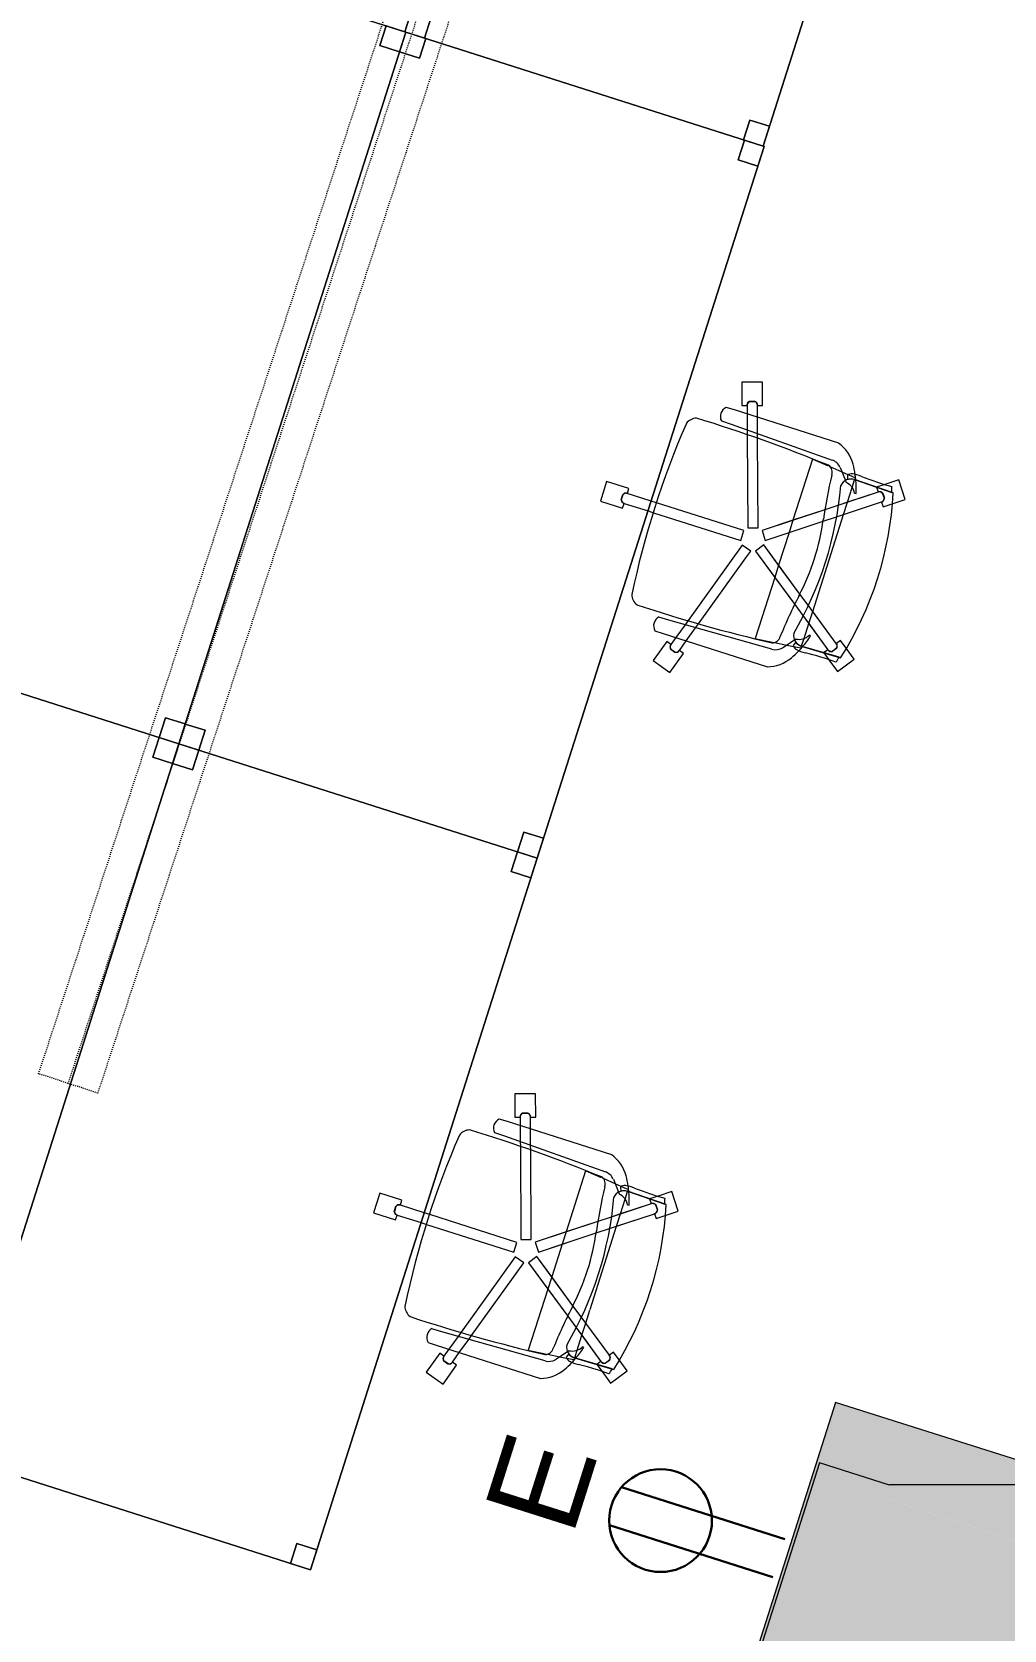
# Model space of a CAD drawing. Header units: inches. Extents: x 385 to 2249, y -1773 to -36.
# Drawn here: x 2074.9 to 2168.6, y -802.1 to -648 of the extents above; entities that cross this region are included whole.
import ezdxf

# ---------------------------------------------------------------- set-up
doc = ezdxf.new("R2010")
doc.units = ezdxf.units.IN
doc.header["$MEASUREMENT"] = 0
doc.linetypes.add('Dash 1_32_', pattern=[0.0625, 0.03125, -0.03125])
for name, color, linetype, lineweight in [('A-ANNO-NOTE', 131, 'Continuous', 30), ('A-COLS', 52, 'Continuous', 13), ('A-DETL', 90, 'Continuous', 9), ('A-WALL', 113, 'Continuous', 13), ('I-FURN', 30, 'Continuous', 9)]:
    doc.layers.add(name, color=color, linetype=linetype, lineweight=lineweight)
doc.styles.add('Swis721 Lt BT', font='swissl.ttf', dxfattribs={"height": 9})

# ---------------------------------------------------------------- blocks, each defined once
blk = doc.blocks.new('Walls 14 - Walls 14-5031425-Level 6 POWER _ SIGNAL')
at = {"layer": 'A-WALL', "lineweight": 9}
blk.add_hatch(color=7, dxfattribs=at).paths.add_polyline_path([(2179.45, -805.57), (2197.43, -805.57), (2197.43, -788.07), (2184.17, -788.07), (2181.66, -795.94), (2172.13, -792.91), (2173.67, -788.07), (2157.59, -788.1), (2157.35, -789.44), (2174.71, -795.08), (2171.57, -805.57), (2174.71, -805.57)], flags=0)
at = {"layer": 'A-WALL', "color": 8, "lineweight": 20}
for p, q in [((2157.6, -788.07), (2157.59, -788.1)), ((2184.17, -788.07), (2157.6, -788.07)), ((2197.43, -788.07), (2184.17, -788.07)), ((2197.43, -805.57), (2197.43, -788.07)), ((2173.15, -805.57), (2197.43, -805.57))]:
    blk.add_line(p, q, dxfattribs=at)
blk = doc.blocks.new('Columns 18 - Columns 4-5094814-Level 6 POWER _ SIGNAL')
at = {"layer": 'A-COLS', "lineweight": 9}
h = blk.add_hatch(color=7, dxfattribs=at)
h.paths.add_polyline_path([(1403.92, -849.97), (1405.62, -841.75), (1403.82, -849.94)], flags=0)
h.paths.add_polyline_path([(1392.8, -819.69), (1406.9, -835.92), (1410.12, -825.45), (1394.21, -820.16)], flags=0)
h.paths.add_polyline_path([(1378.03, -841.56), (1378.06, -841.55), (1384.58, -831.86)], flags=0)
at = {"layer": 'A-COLS', "color": 8, "lineweight": 20}
for p, q in [((1386.29, -816.15), (1378.03, -841.56)), ((1393.05, -818.35), (1386.29, -816.15)), ((1403.92, -849.97), (1408.48, -835.93)), ((1378.03, -841.56), (1403.92, -849.97))]:
    blk.add_line(p, q, dxfattribs=at)
blk = doc.blocks.new('Columns 60 - Columns 4-5528702-Level 6 POWER _ SIGNAL')
at = {"layer": 'A-COLS', "lineweight": 9}
h = blk.add_hatch(color=7, dxfattribs=at)
h.paths.add_polyline_path([(1403.59, -850.98), (1403.91, -849.97), (1403.82, -849.94), (1406.9, -835.92), (1392.8, -819.69), (1393.05, -818.32), (1409.12, -818.43), (1409.47, -817.37), (1387.87, -810.35), (1377.43, -842.48), (1394.02, -847.87)], flags=0)
h.paths.add_polyline_path([(1403.92, -849.97), (1408.48, -835.93), (1406.9, -835.92), (1403.94, -849.89)], flags=0)
at = {"layer": 'A-COLS', "color": 8, "lineweight": 20}
for p, q in [((1387.87, -810.35), (1377.43, -842.48)), ((1412.84, -818.46), (1387.87, -810.35)), ((1403.59, -850.98), (1408.48, -835.93)), ((1377.43, -842.48), (1403.59, -850.98))]:
    blk.add_line(p, q, dxfattribs=at)
blk = doc.blocks.new('Rectangular Table - Rectangular Table-V112-Level 6 POWER _ SIGNAL')
at = {"layer": 'I-FURN'}
for p, q in [((-34, 18.13), (-36, 18.13)), ((-36, 18.13), (-36, 16.13)), ((-36, 16.13), (-36, 18.13)), ((-36, 18.13), (-34, 18.13)), ((36, 18.13), (-36, 18.13)), ((-36, 18.13), (-36, -18.13)), ((-36, -18.13), (-36, 18.13)), ((-36, 18.13), (36, 18.13)), ((-34, 16.13), (-34, 18.13)), ((-34, 18.13), (-34, 16.13)), ((34, 18.13), (34, 16.13)), ((36, 18.13), (34, 18.13)), ((34, 18.13), (36, 18.13)), ((34, 16.13), (34, 18.13)), ((36, 16.13), (36, 18.13)), ((36, 18.13), (36, 16.24)), ((36, -18.13), (36, 18.13)), ((36, 18.13), (36, -18.13)), ((-36, 16.13), (-34, 16.13)), ((-34, 16.13), (-36, 16.13)), ((34, 16.13), (36, 16.13)), ((36, 16.13), (34, 16.13)), ((36, 16.24), (36, 16.13)), ((-34, -16.13), (-36, -16.13)), ((-36, -16.13), (-36, -18.13)), ((-36, -18.13), (-36, -16.13)), ((-36, -16.13), (-34, -16.13)), ((-34, -18.13), (-34, -16.13)), ((-34, -16.13), (-34, -18.13)), ((36, -16.13), (34, -16.13)), ((34, -16.13), (34, -18.13)), ((34, -18.13), (34, -16.13)), ((34, -16.13), (36, -16.13)), ((36, -18.13), (36, -16.13)), ((36, -16.13), (36, -18.13)), ((-36, -18.13), (-34, -18.13)), ((-34, -18.13), (-36, -18.13)), ((-36, -18.13), (36, -18.13)), ((36, -18.13), (-36, -18.13)), ((34, -18.13), (36, -18.13)), ((36, -18.13), (34, -18.13))]:
    blk.add_line(p, q, dxfattribs=at)
blk = doc.blocks.new('Rectangular Table - Rectangular Table-V115-Level 6 POWER _ SIGNAL')
at = {"layer": 'I-FURN'}
for p, q in [((-34, 18.13), (-36, 18.13)), ((-36, 18.13), (-36, 16.13)), ((-36, 16.13), (-36, 18.13)), ((-36, 18.13), (-34, 18.13)), ((36, 18.13), (-36, 18.13)), ((-36, 18.13), (-36, -18.13)), ((-36, -18.13), (-36, 18.13)), ((-36, 18.13), (36, 18.13)), ((-34, 16.13), (-34, 18.13)), ((-34, 18.13), (-34, 16.13)), ((34, 18.13), (34, 16.13)), ((36, 18.13), (34, 18.13)), ((34, 18.13), (36, 18.13)), ((34, 16.13), (34, 18.13)), ((36, 16.13), (36, 18.13)), ((36, 18.13), (36, 16.13)), ((36, -18.13), (36, 18.13)), ((36, 18.13), (36, -18.13)), ((-36, 16.13), (-34, 16.13)), ((-34, 16.13), (-36, 16.13)), ((34, 16.13), (36, 16.13)), ((36, 16.13), (34, 16.13)), ((-34, -16.13), (-36, -16.13)), ((-36, -16.13), (-36, -18.13)), ((-36, -16.24), (-36, -16.13)), ((-36, -16.13), (-34, -16.13)), ((-36, -18.13), (-36, -16.24)), ((-34, -18.13), (-34, -16.13)), ((-34, -16.13), (-34, -18.13)), ((36, -16.13), (34, -16.13)), ((34, -16.13), (34, -18.13)), ((34, -18.13), (34, -16.13)), ((34, -16.13), (36, -16.13)), ((36, -18.13), (36, -16.13)), ((36, -16.13), (36, -18.13)), ((-36, -18.13), (-34, -18.13)), ((-34, -18.13), (-36, -18.13)), ((-36, -18.13), (36, -18.13)), ((36, -18.13), (-36, -18.13)), ((34, -18.13), (36, -18.13)), ((36, -18.13), (34, -18.13))]:
    blk.add_line(p, q, dxfattribs=at)
blk = doc.blocks.new('Rectangular Table - Rectangular Table-V116-Level 6 POWER _ SIGNAL')
at = {"layer": 'I-FURN'}
for p, q in [((-34, 18.13), (-36, 18.13)), ((-36, 18.13), (-36, 18.02)), ((-36, 18.02), (-36, 18.13)), ((-36, 18.13), (-34, 18.13)), ((36, 18.13), (-36, 18.13)), ((-36, 18.13), (-36, -18.13)), ((-36, 18.02), (-36, 18.13)), ((-36, 18.13), (36, 18.13)), ((-36, 18.02), (-36, 16.13)), ((-36, 16.13), (-36, 18.02)), ((-36, -18.13), (-36, 18.02)), ((-34, 16.13), (-34, 18.13)), ((-34, 18.13), (-34, 16.13)), ((34, 18.13), (34, 16.13)), ((36, 18.13), (34, 18.13)), ((34, 18.13), (36, 18.13)), ((34, 16.13), (34, 18.13)), ((36, 16.13), (36, 18.13)), ((36, 18.13), (36, 16.13)), ((36, -18.13), (36, 18.13)), ((36, 18.13), (36, -18.13)), ((-36, 16.13), (-34, 16.13)), ((-34, 16.13), (-36, 16.13)), ((34, 16.13), (36, 16.13)), ((36, 16.13), (34, 16.13)), ((-34, -16.13), (-36, -16.13)), ((-36, -16.13), (-36, -18.13)), ((-36, -16.24), (-36, -16.13)), ((-36, -16.13), (-34, -16.13)), ((-36, -18.13), (-36, -16.24)), ((-34, -18.13), (-34, -16.13)), ((-34, -16.13), (-34, -18.13)), ((36, -16.13), (34, -16.13)), ((34, -16.13), (34, -18.13)), ((34, -18.13), (34, -16.13)), ((34, -16.13), (36, -16.13)), ((36, -18.13), (36, -16.13)), ((36, -16.13), (36, -18.13)), ((-36, -18.13), (-34, -18.13)), ((-34, -18.13), (-36, -18.13)), ((-36, -18.13), (36, -18.13)), ((36, -18.13), (-36, -18.13)), ((34, -18.13), (36, -18.13)), ((36, -18.13), (34, -18.13))]:
    blk.add_line(p, q, dxfattribs=at)
blk = doc.blocks.new('F-Haworth_Chair_X99-Seminar - X99 Advanced Seminar Chair-V132-Level 6 POWER _ SIGNAL')
at = {"layer": 'I-FURN'}
for p, q in [((-8.08, 12.82), (-9.7, 11.65)), ((-8.08, 12.82), (-9.7, 11.65)), ((-7.29, 11.74), (-8.08, 12.82)), ((-7.29, 11.74), (-8.08, 12.82)), ((8.08, 12.82), (7.29, 11.74)), ((8.08, 12.82), (7.29, 11.74)), ((9.7, 11.65), (8.08, 12.82)), ((9.7, 11.65), (8.08, 12.82)), ((-9.7, 11.65), (-8.88, 10.52)), ((-9.7, 11.65), (-8.88, 10.52)), ((-8.34, 11.52), (-8.42, 7.57)), ((-8.42, 7.57), (-8.34, 11.37)), ((-8, 10.58), (-7.59, 10.88)), ((-8, 10.58), (-7.59, 10.88)), ((-7.59, 10.87), (-7.99, 10.57)), ((-7.59, 10.87), (-7.99, 10.57)), ((-6.76, 11), (-7.29, 11.74)), ((-6.76, 11), (-7.29, 11.74)), ((-7.15, 10.72), (-6.76, 11)), ((-7.15, 10.72), (-6.76, 11)), ((7.29, 11.74), (6.76, 11)), ((7.29, 11.74), (6.76, 11)), ((6.76, 11), (7.15, 10.72)), ((6.76, 11), (7.15, 10.72)), ((7.59, 10.88), (8, 10.58)), ((7.59, 10.88), (8, 10.58)), ((7.99, 10.57), (7.59, 10.87)), ((7.99, 10.57), (7.59, 10.87)), ((8.42, 7.57), (8.34, 11.52)), ((8.34, 11.37), (8.42, 7.57)), ((8.88, 10.52), (9.7, 11.65)), ((8.88, 10.52), (9.7, 11.65)), ((-8.88, 10.52), (-8.38, 9.83)), ((-8.88, 10.52), (-8.38, 9.83)), ((-8.38, 9.83), (-7.99, 10.11)), ((-8.38, 9.83), (-7.99, 10.11)), ((-7.97, 10.12), (-6.14, 7.6)), ((-7.97, 10.12), (-5.57, 6.82)), ((-4.9, 7.6), (-7.16, 10.71)), ((-4.47, 7.01), (-7.16, 10.71)), ((7.16, 10.71), (4.47, 7.01)), ((7.16, 10.71), (4.9, 7.6)), ((5.57, 6.82), (7.97, 10.12)), ((6.14, 7.6), (7.97, 10.12)), ((7.99, 10.11), (8.36, 9.84)), ((7.99, 10.11), (8.38, 9.83)), ((8.36, 9.84), (8.38, 9.83)), ((8.38, 9.83), (8.88, 10.52)), ((8.38, 9.83), (8.88, 10.52)), ((-7.18, 7.99), (-7.21, 8.13)), ((7.21, 8.13), (7.18, 7.99)), ((-9.13, 5.92), (-8.07, 6.77)), ((-8.75, 6.22), (-8.88, 4.99)), ((-8.68, 6.87), (-8.75, 6.22)), ((-8.62, 7.42), (-8.68, 6.91)), ((-8.6, 7.6), (-8.62, 7.43)), ((-8.61, 6.81), (-8.23, 6.95)), ((-8.49, 7.6), (-8.56, 7.6)), ((-7.65, 7.6), (-8.4, 7.6)), ((-8.07, 6.77), (-7.95, 6.87)), ((-6.14, 7.6), (-7.65, 7.6)), ((-4.9, 7.6), (-6.14, 7.6)), ((-6.14, 7.6), (-5.57, 6.82)), ((-5.57, 6.82), (-4.79, 5.75)), ((-5.57, 6.82), (-4.79, 5.75)), ((4.9, 7.6), (-4.9, 7.6)), ((-4.47, 7.01), (-4.9, 7.6)), ((-3.68, 5.91), (-4.47, 7.01)), ((-3.68, 5.91), (-4.47, 7.01)), ((4.47, 7.01), (3.68, 5.91)), ((4.47, 7.01), (3.68, 5.91)), ((4.9, 7.6), (4.47, 7.01)), ((4.79, 5.75), (5.57, 6.82)), ((4.79, 5.75), (5.57, 6.82)), ((6.14, 7.6), (4.9, 7.6)), ((5.57, 6.82), (6.14, 7.6)), ((7.65, 7.6), (6.14, 7.6)), ((8.4, 7.6), (7.65, 7.6)), ((7.95, 6.87), (8.07, 6.77)), ((8.07, 6.77), (9.13, 5.92)), ((8.23, 6.95), (8.61, 6.81)), ((8.56, 7.6), (8.49, 7.6)), ((8.62, 7.43), (8.6, 7.6)), ((8.68, 6.87), (8.62, 7.42)), ((8.75, 6.22), (8.68, 6.87)), ((8.88, 4.99), (8.75, 6.22)), ((-11.32, 5.06), (-11.32, -5.48)), ((-9.92, -5.36), (-9.57, 4.97)), ((-8.9, 4.8), (-9.07, 3.2)), ((-8.88, 4.99), (-8.89, 4.91)), ((-4.79, 5.75), (-2.89, 3.12)), ((-4.79, 5.75), (-1.04, 0.58)), ((-1.65, 3.12), (-3.68, 5.91)), ((-0.23, 1.17), (-3.68, 5.91)), ((3.68, 5.91), (0.23, 1.17)), ((1.04, 0.58), (4.79, 5.75)), ((3.68, 5.91), (1.65, 3.12)), ((2.89, 3.12), (4.79, 5.75)), ((8.89, 4.91), (8.88, 4.99)), ((9.07, 3.2), (8.9, 4.8)), ((9.57, 4.97), (9.92, -5.36)), ((11.32, -5.48), (11.32, 5.06)), ((-9.07, 3.2), (-9.07, 3.12)), ((-9.07, 3.12), (-2.89, 3.12)), ((-2.89, 3.12), (-1.65, 3.12)), ((-2.89, 3.12), (-1.04, 0.58)), ((-1.65, 3.12), (1.65, 3.12)), ((-0.23, 1.17), (-1.65, 3.12)), ((1.65, 3.12), (0.23, 1.17)), ((1.04, 0.58), (2.89, 3.12)), ((1.65, 3.12), (2.89, 3.12)), ((2.89, 3.12), (9.07, 3.12)), ((9.07, 3.12), (9.07, 3.2)), ((-1.18, 0.14), (-9.37, -2.52)), ((-1.18, 0.14), (-9.37, -2.52)), ((-0.87, -0.81), (-1.18, 0.14)), ((-0.87, -0.81), (-1.18, 0.14)), ((-1.04, 0.58), (-0.23, 1.17)), ((-1.04, 0.58), (-0.23, 1.17)), ((0.23, 1.17), (1.04, 0.58)), ((0.23, 1.17), (1.04, 0.58)), ((1.18, 0.14), (0.87, -0.81)), ((1.18, 0.14), (0.87, -0.81)), ((1.92, -0.1), (1.18, 0.14)), ((1.92, -0.1), (1.18, 0.14)), ((-9.38, -3.57), (-0.87, -0.81)), ((-9.38, -3.57), (-0.87, -0.81)), ((-0.5, -1.08), (-0.5, -9.91)), ((0.5, -1.08), (-0.5, -1.08)), ((-0.5, -1.08), (-0.5, -9.91)), ((0.5, -1.08), (-0.5, -1.08)), ((0.5, -9.91), (0.5, -1.08)), ((0.5, -9.91), (0.5, -1.08)), ((0.87, -0.81), (9.38, -3.57)), ((0.87, -0.81), (9.38, -3.57)), ((9.37, -2.52), (1.93, -0.1)), ((9.37, -2.52), (1.93, -0.1)), ((-12.55, -3.03), (-14.69, -3.72)), ((-12.55, -3.03), (-14.69, -3.72)), ((-12.4, -3.49), (-12.55, -3.03)), ((-12.4, -3.49), (-12.55, -3.03)), ((-9.83, -2.67), (-11.32, -3.15)), ((-9.83, -2.67), (-11.32, -3.15)), ((-9.37, -2.52), (-9.83, -2.67)), ((-9.37, -2.52), (-9.83, -2.67)), ((9.83, -2.67), (9.37, -2.52)), ((9.83, -2.67), (9.37, -2.52)), ((11.32, -3.15), (9.83, -2.67)), ((11.32, -3.15), (9.83, -2.67)), ((12.55, -3.03), (12.4, -3.49)), ((12.55, -3.03), (12.4, -3.49)), ((14.69, -3.72), (12.55, -3.03)), ((14.69, -3.72), (12.55, -3.03)), ((-14.69, -3.72), (-14.08, -5.62)), ((-14.69, -3.72), (-14.08, -5.62)), ((-12.53, -4.34), (-12.69, -3.85)), ((-12.53, -4.34), (-12.69, -3.85)), ((-12.68, -3.86), (-12.52, -4.33)), ((-12.68, -3.86), (-12.52, -4.33)), ((-11.32, -3.15), (-12.4, -3.5)), ((-11.32, -3.15), (-12.4, -3.5)), ((-12.37, -4.46), (-12.38, -4.46)), ((-12.09, -4.45), (-11.32, -4.21)), ((-12.09, -4.45), (-11.32, -4.21)), ((-11.94, -4.93), (-12.09, -4.47)), ((-11.94, -4.93), (-12.09, -4.47)), ((-11.32, -4.21), (-9.86, -3.73)), ((-11.32, -4.21), (-9.86, -3.73)), ((-9.86, -3.73), (-9.38, -3.57)), ((-9.86, -3.73), (-9.38, -3.57)), ((9.38, -3.57), (9.86, -3.73)), ((9.38, -3.57), (9.86, -3.73)), ((9.86, -3.73), (11.32, -4.21)), ((9.86, -3.73), (11.32, -4.21)), ((12.4, -3.5), (11.32, -3.15)), ((12.4, -3.5), (11.32, -3.15)), ((11.32, -4.21), (12.09, -4.45)), ((11.32, -4.21), (12.09, -4.45)), ((12.09, -4.47), (11.94, -4.93)), ((12.09, -4.47), (11.94, -4.93)), ((12.52, -4.33), (12.68, -3.86)), ((12.52, -4.33), (12.68, -3.86)), ((12.69, -3.85), (12.53, -4.34)), ((12.69, -3.85), (12.53, -4.34)), ((14.08, -5.62), (14.69, -3.72)), ((14.08, -5.62), (14.69, -3.72)), ((-14.08, -5.62), (-11.94, -4.93)), ((-14.08, -5.62), (-11.94, -4.93)), ((-11.32, -5.48), (-11.3, -6.32)), ((-9.92, -6.36), (-9.92, -5.36)), ((9.92, -5.36), (9.92, -6.36)), ((11.3, -6.32), (11.32, -5.48)), ((11.94, -4.93), (14.08, -5.62)), ((11.94, -4.93), (14.08, -5.62)), ((-0.5, -9.91), (-0.5, -10.46)), ((-0.5, -9.91), (-0.5, -10.46)), ((-0.5, -10.46), (-0.5, -12.88)), ((-0.5, -10.46), (-0.5, -12.88)), ((0.5, -10.46), (0.5, -9.91)), ((0.5, -10.46), (0.5, -9.91)), ((0.5, -12.88), (0.5, -10.46)), ((0.5, -12.88), (0.5, -10.46)), ((-0.52, -12.88), (-1, -12.88)), ((-1, -12.88), (-1, -15.13)), ((-0.52, -12.88), (-1, -12.88)), ((-1, -12.88), (-1, -15.13)), ((0.26, -13.26), (-0.26, -13.26)), ((0.26, -13.26), (-0.26, -13.26)), ((-0.25, -13.25), (0.25, -13.25)), ((-0.25, -13.25), (0.25, -13.25)), ((1, -12.88), (0.52, -12.88)), ((1, -12.88), (0.52, -12.88)), ((1, -15.13), (1, -12.88)), ((1, -15.13), (1, -12.88)), ((-1, -15.13), (1, -15.13)), ((-1, -15.13), (1, -15.13))]:
    blk.add_line(p, q, dxfattribs=at)
for centre, radius, start, end in [((0, -20.29), 32.89, 75.3075, 104.696), ((-36.06, 10.03), 27.2, 355.9857, 2.5118), ((0, -20.73), 33.17, 104.5766, 105.5522), ((-7.48, 10.49), 0.407, 35.1651, 104.8349), ((-7.48, 10.49), 0.407, 35.1651, 104.8349), ((-7.49, 10.47), 0.406, 36, 103.3801), ((-7.49, 10.47), 0.406, 36, 103.3801), ((7.48, 10.49), 0.407, 75.1651, 144.8349), ((7.48, 10.49), 0.407, 116.967, 144.8349), ((7.49, 10.47), 0.406, 76.6199, 144), ((7.49, 10.47), 0.406, 117.0479, 144), ((7.48, 10.49), 0.407, 103.033, 116.967), ((7.49, 10.47), 0.406, 76.6199, 117.0479), ((7.48, 10.49), 0.407, 89.0991, 103.033), ((7.48, 10.49), 0.407, 75.1651, 89.0991), ((0, -20.73), 33.17, 74.4478, 75.4234), ((36.06, 10.03), 27.2, 177.4882, 184.0143), ((-7.66, 10.36), 0.407, 147.1651, 216.8349), ((-7.66, 10.36), 0.407, 147.1651, 216.8349), ((-7.64, 10.36), 0.406, 148.6199, 216), ((-7.64, 10.36), 0.406, 148.6199, 216), ((7.64, 10.36), 0.406, 324, 31.3801), ((7.64, 10.36), 0.406, 324, 17.9041), ((7.66, 10.36), 0.407, 323.1651, 32.8349), ((7.64, 10.36), 0.406, 17.9041, 31.3801), ((7.66, 10.36), 0.407, 323.1651, 337.0991), ((7.66, 10.36), 0.407, 4.967, 32.8349), ((7.66, 10.36), 0.407, 337.0991, 351.033), ((7.66, 10.36), 0.407, 351.033, 4.967), ((-5.2, 7.86), 3.74, 175.9857, 189.9064), ((-4.71, -1.15), 9.61, 112.927, 113.3607), ((-4.71, -1.15), 9.61, 105.0666, 112.7369), ((-6.55, 6.76), 1.38, 117.0503, 145.9813), ((6.55, 6.76), 1.38, 34.0187, 62.9497), ((4.71, -1.15), 9.61, 67.2631, 74.9334), ((4.71, -1.15), 9.61, 66.6393, 67.073), ((5.2, 7.86), 3.74, 350.0936, 4.0143), ((-7.87, 3.92), 3.63, 121.9522, 161.8211), ((-4.71, -1.15), 9.61, 116.0036, 121.9522), ((-4.71, -1.15), 9.61, 113.5094, 115.9333), ((-8.28, 7.33), 0.613, 189.9064, 237.4573), ((-7.37, 7.55), 1.05, 178.8214, 214.7998), ((-7.37, 7.55), 1.05, 178.8214, 264.0446), ((-6.55, 6.76), 1.38, 147.5752, 174.9122), ((0, -26.49), 33.83, 77.2285, 102.7715), ((0, -15.97), 22.19, 79.9767, 100.0233), ((7.37, 7.55), 1.05, 275.9554, 1.1786), ((6.55, 6.76), 1.38, 5.0878, 32.4248), ((7.37, 7.55), 1.05, 325.2002, 1.1786), ((4.71, -1.15), 9.61, 63.9964, 66.4906), ((8.28, 7.33), 0.613, 302.5427, 350.0936), ((4.71, -1.15), 9.61, 58.0478, 63.9964), ((7.87, 3.92), 3.63, 18.1789, 58.0478), ((-8.18, 4.9), 1.39, 132.8922, 177.1987), ((144.06, -7.32), 153.52, 175.4787, 180.5251), ((-8.24, 4.59), 0.763, 84.2338, 165.7662), ((-11.32, 48.08), 42.84, 274.2301, 280.0233), ((11.32, 48.08), 42.84, 259.9767, 265.7699), ((8.24, 4.59), 0.763, 14.2338, 95.7662), ((-144.06, -7.32), 153.52, 359.4749, 4.5213), ((8.18, 4.9), 1.39, 2.8013, 47.1078), ((-12.28, -3.88), 0.407, 107.1651, 176.8349), ((-12.28, -3.88), 0.407, 148.967, 176.8349), ((-12.27, -3.89), 0.406, 108, 175.3801), ((-12.27, -3.89), 0.406, 161.9041, 175.3801), ((-12.27, -3.89), 0.406, 121.476, 161.9041), ((-12.28, -3.88), 0.407, 107.1651, 148.1361), ((-12.28, -3.88), 0.407, 148.1361, 148.967), ((-12.22, -4.09), 0.407, 219.1651, 247.033), ((-12.22, -4.09), 0.407, 219.1651, 288.8349), ((-12.22, -4.07), 0.406, 220.6199, 245.7705), ((-12.22, -4.07), 0.406, 220.6199, 288), ((-12.27, -3.89), 0.406, 108, 121.476), ((-12.22, -4.07), 0.406, 245.7705, 247.5719), ((-12.22, -4.07), 0.406, 247.5719, 274.524), ((-12.22, -4.09), 0.407, 247.0864, 288.8349), ((-12.22, -4.07), 0.406, 274.524, 288), ((12.22, -4.07), 0.406, 252, 319.3801), ((12.22, -4.09), 0.407, 251.1651, 320.8349), ((12.22, -4.09), 0.407, 251.1651, 320.8349), ((12.22, -4.07), 0.406, 252, 265.476), ((12.22, -4.07), 0.406, 265.476, 305.9041), ((12.28, -3.88), 0.407, 3.1651, 72.8349), ((12.28, -3.88), 0.407, 3.1651, 72.8349), ((12.27, -3.89), 0.406, 45.0479, 72), ((12.27, -3.89), 0.406, 4.6199, 72), ((12.22, -4.07), 0.406, 305.9041, 319.3801), ((12.27, -3.89), 0.406, 4.6199, 45.0479), ((-10.58, -5.68), 0.956, 221.8901, 314.1099), ((10.58, -5.68), 0.956, 225.8901, 318.1099), ((-8.21, -8.28), 1.31, 200.0433, 249.9567), ((8.21, -8.28), 1.31, 290.0433, 339.9567), ((0, 75.01), 84.96, 264.1475, 275.8525), ((-0.11, -12.88), 0.407, 179.1651, 207.033), ((-0.11, -12.88), 0.407, 179.1651, 248.8349), ((-0.09, -12.88), 0.406, 180, 193.476), ((-0.09, -12.88), 0.406, 180, 247.3801), ((-0.09, -12.88), 0.406, 193.476, 233.9041), ((-0.11, -12.88), 0.407, 207.033, 248.8349), ((-0.09, -12.88), 0.406, 233.9041, 247.3801), ((0.09, -12.88), 0.406, 292.6199, 360), ((0.09, -12.88), 0.406, 292.6199, 306.0959), ((0.11, -12.88), 0.407, 291.1651, 0.8349), ((0.11, -12.88), 0.407, 291.1651, 305.0991), ((0.09, -12.88), 0.406, 306.0959, 346.524), ((0.11, -12.88), 0.407, 305.0991, 319.033), ((0.11, -12.88), 0.407, 319.033, 332.967), ((0.11, -12.88), 0.407, 332.967, 346.9009), ((0.09, -12.88), 0.406, 346.524, 360), ((0.11, -12.88), 0.407, 346.9009, 0.8349)]:
    blk.add_arc(centre, radius, start, end, dxfattribs=at)
blk = doc.blocks.new('Rectangular Table - Rectangular Table-5809077-Level 6 POWER _ SIGNAL')
at = {"layer": 'I-FURN'}
for p, q in [((-34, 18.13), (-36, 18.13)), ((-36, 18.13), (-36, 16.13)), ((-36, 16.13), (-36, 18.13)), ((-36, 18.13), (-34, 18.13)), ((36, 18.13), (-36, 18.13)), ((-36, 18.13), (-36, -18.13)), ((-36, -18.13), (-36, 18.13)), ((-36, 18.13), (36, 18.13)), ((-34, 16.13), (-34, 18.13)), ((-34, 18.13), (-34, 16.13)), ((34, 18.13), (34, 16.13)), ((36, 18.13), (34, 18.13)), ((34, 18.13), (36, 18.13)), ((34, 16.13), (34, 18.13)), ((36, 16.13), (36, 18.13)), ((36, 18.13), (36, 16.13)), ((36, -18.13), (36, 18.13)), ((36, 18.13), (36, -18.13)), ((-36, 16.13), (-34, 16.13)), ((-34, 16.13), (-36, 16.13)), ((34, 16.13), (36, 16.13)), ((36, 16.13), (34, 16.13)), ((-34, -16.13), (-36, -16.13)), ((-36, -16.13), (-36, -18.13)), ((-36, -18.13), (-36, -16.13)), ((-36, -16.13), (-34, -16.13)), ((-34, -18.13), (-34, -16.13)), ((-34, -16.13), (-34, -18.13)), ((36, -16.13), (34, -16.13)), ((34, -16.13), (34, -18.13)), ((34, -18.13), (34, -16.13)), ((34, -16.13), (36, -16.13)), ((36, -18.13), (36, -16.13)), ((36, -16.13), (36, -18.13)), ((-36, -18.13), (-34, -18.13)), ((-34, -18.13), (-36, -18.13)), ((-36, -18.13), (36, -18.13)), ((36, -18.13), (-36, -18.13)), ((34, -18.13), (36, -18.13)), ((36, -18.13), (34, -18.13))]:
    blk.add_line(p, q, dxfattribs=at)
blk = doc.blocks.new('Rectangular Table - Rectangular Table-5809076-Level 6 POWER _ SIGNAL')
at = {"layer": 'I-FURN'}
for p, q in [((-34, 18.13), (-36, 18.13)), ((-36, 18.13), (-36, 16.13)), ((-36, 16.13), (-36, 18.13)), ((-36, 18.13), (-34, 18.13)), ((36, 18.13), (-36, 18.13)), ((-36, 18.13), (-36, -18.13)), ((-36, -18.13), (-36, 18.13)), ((-36, 18.13), (36, 18.13)), ((-34, 16.13), (-34, 18.13)), ((-34, 18.13), (-34, 16.13)), ((34, 18.13), (34, 16.13)), ((36, 18.13), (34, 18.13)), ((34, 18.13), (36, 18.13)), ((34, 16.13), (34, 18.13)), ((36, 16.13), (36, 18.13)), ((36, 18.13), (36, 16.13)), ((36, -18.13), (36, 18.13)), ((36, 18.13), (36, -18.13)), ((-36, 16.13), (-34, 16.13)), ((-34, 16.13), (-36, 16.13)), ((34, 16.13), (36, 16.13)), ((36, 16.13), (34, 16.13)), ((-34, -16.13), (-36, -16.13)), ((-36, -16.13), (-36, -18.13)), ((-36, -18.13), (-36, -16.13)), ((-36, -16.13), (-34, -16.13)), ((-34, -18.13), (-34, -16.13)), ((-34, -16.13), (-34, -18.13)), ((36, -16.13), (34, -16.13)), ((34, -16.13), (34, -18.13)), ((34, -18.13), (34, -16.13)), ((34, -16.13), (36, -16.13)), ((36, -18.13), (36, -16.13)), ((36, -16.13), (36, -18.13)), ((-36, -18.13), (-34, -18.13)), ((-34, -18.13), (-36, -18.13)), ((-36, -18.13), (36, -18.13)), ((36, -18.13), (-36, -18.13)), ((34, -18.13), (36, -18.13)), ((36, -18.13), (34, -18.13))]:
    blk.add_line(p, q, dxfattribs=at)
blk = doc.blocks.new('F-Haworth_Chair_X99-Seminar - X99 Advanced Seminar Chair-V134-Level 6 POWER _ SIGNAL')
at = {"layer": 'I-FURN'}
for p, q in [((-8.08, 12.82), (-9.7, 11.65)), ((-8.08, 12.82), (-9.7, 11.65)), ((-7.29, 11.74), (-8.08, 12.82)), ((-7.29, 11.74), (-8.08, 12.82)), ((8.08, 12.82), (7.29, 11.74)), ((8.08, 12.82), (7.29, 11.74)), ((9.7, 11.65), (8.08, 12.82)), ((9.7, 11.65), (8.08, 12.82)), ((-9.7, 11.65), (-8.88, 10.52)), ((-9.7, 11.65), (-8.88, 10.52)), ((-8.34, 11.52), (-8.42, 7.57)), ((-8.42, 7.57), (-8.34, 11.37)), ((-8, 10.58), (-7.59, 10.88)), ((-8, 10.58), (-7.59, 10.88)), ((-7.59, 10.87), (-7.99, 10.57)), ((-7.59, 10.87), (-7.99, 10.57)), ((-6.76, 11), (-7.29, 11.74)), ((-6.76, 11), (-7.29, 11.74)), ((-7.15, 10.72), (-6.76, 11)), ((-7.15, 10.72), (-6.76, 11)), ((7.29, 11.74), (6.76, 11)), ((7.29, 11.74), (6.76, 11)), ((6.76, 11), (7.15, 10.72)), ((6.76, 11), (7.15, 10.72)), ((7.59, 10.88), (8, 10.58)), ((7.59, 10.88), (8, 10.58)), ((7.99, 10.57), (7.59, 10.87)), ((7.99, 10.57), (7.59, 10.87)), ((8.42, 7.57), (8.34, 11.52)), ((8.34, 11.37), (8.42, 7.57)), ((8.88, 10.52), (9.7, 11.65)), ((8.88, 10.52), (9.7, 11.65)), ((-8.88, 10.52), (-8.38, 9.83)), ((-8.88, 10.52), (-8.38, 9.83)), ((-8.38, 9.83), (-7.99, 10.11)), ((-8.38, 9.83), (-7.99, 10.11)), ((-7.97, 10.12), (-6.14, 7.6)), ((-7.97, 10.12), (-5.57, 6.82)), ((-4.9, 7.6), (-7.16, 10.71)), ((-4.47, 7.01), (-7.16, 10.71)), ((7.16, 10.71), (4.47, 7.01)), ((7.16, 10.71), (4.9, 7.6)), ((5.57, 6.82), (7.97, 10.12)), ((6.14, 7.6), (7.97, 10.12)), ((7.99, 10.11), (8.38, 9.83)), ((7.99, 10.11), (8.38, 9.83)), ((8.38, 9.83), (8.88, 10.52)), ((8.38, 9.83), (8.88, 10.52)), ((-7.18, 7.99), (-7.21, 8.13)), ((7.21, 8.13), (7.18, 7.99)), ((-9.13, 5.92), (-8.07, 6.77)), ((-8.75, 6.22), (-8.88, 4.99)), ((-8.68, 6.87), (-8.75, 6.22)), ((-8.62, 7.42), (-8.68, 6.91)), ((-8.6, 7.6), (-8.62, 7.43)), ((-8.61, 6.81), (-8.23, 6.95)), ((-8.49, 7.6), (-8.56, 7.6)), ((-7.65, 7.6), (-8.4, 7.6)), ((-8.07, 6.77), (-7.95, 6.87)), ((-6.14, 7.6), (-7.65, 7.6)), ((-4.9, 7.6), (-6.14, 7.6)), ((-6.14, 7.6), (-5.57, 6.82)), ((-5.57, 6.82), (-4.79, 5.75)), ((-5.57, 6.82), (-4.79, 5.75)), ((3.54, 7.6), (-4.9, 7.6)), ((-4.47, 7.01), (-4.9, 7.6)), ((-3.68, 5.91), (-4.47, 7.01)), ((-3.68, 5.91), (-4.47, 7.01)), ((4.9, 7.6), (3.58, 7.6)), ((4.47, 7.01), (3.68, 5.91)), ((4.47, 7.01), (3.68, 5.91)), ((4.9, 7.6), (4.47, 7.01)), ((4.79, 5.75), (5.57, 6.82)), ((4.79, 5.75), (5.57, 6.82)), ((6.14, 7.6), (4.9, 7.6)), ((5.57, 6.82), (6.14, 7.6)), ((7.65, 7.6), (6.14, 7.6)), ((8.4, 7.6), (7.65, 7.6)), ((7.95, 6.87), (8.07, 6.77)), ((8.07, 6.77), (9.13, 5.92)), ((8.23, 6.95), (8.61, 6.81)), ((8.56, 7.6), (8.49, 7.6)), ((8.62, 7.43), (8.6, 7.6)), ((8.68, 6.87), (8.62, 7.42)), ((8.75, 6.22), (8.68, 6.87)), ((8.88, 4.99), (8.75, 6.22)), ((-11.32, 5.06), (-11.32, -5.48)), ((-9.92, -5.36), (-9.57, 4.97)), ((-8.9, 4.8), (-9.07, 3.2)), ((-8.88, 4.99), (-8.89, 4.91)), ((-4.79, 5.75), (-2.89, 3.12)), ((-4.79, 5.75), (-1.04, 0.58)), ((-1.65, 3.12), (-3.68, 5.91)), ((-0.23, 1.17), (-3.68, 5.91)), ((3.68, 5.91), (0.23, 1.17)), ((1.04, 0.58), (4.79, 5.75)), ((3.68, 5.91), (1.65, 3.12)), ((2.89, 3.12), (4.79, 5.75)), ((8.89, 4.91), (8.88, 4.99)), ((9.07, 3.2), (8.9, 4.8)), ((9.57, 4.97), (9.92, -5.36)), ((11.32, -5.48), (11.32, 5.06)), ((-9.07, 3.2), (-9.07, 3.12)), ((-9.07, 3.12), (-2.89, 3.12)), ((-2.89, 3.12), (-1.65, 3.12)), ((-2.89, 3.12), (-1.04, 0.58)), ((-1.65, 3.12), (1.65, 3.12)), ((-0.23, 1.17), (-1.65, 3.12)), ((1.65, 3.12), (0.23, 1.17)), ((1.04, 0.58), (2.89, 3.12)), ((1.65, 3.12), (2.89, 3.12)), ((2.89, 3.12), (9.07, 3.12)), ((9.07, 3.12), (9.07, 3.2)), ((-1.18, 0.14), (-9.37, -2.52)), ((-1.18, 0.14), (-9.37, -2.52)), ((-0.87, -0.81), (-1.18, 0.14)), ((-0.87, -0.81), (-1.18, 0.14)), ((-1.04, 0.58), (-0.23, 1.17)), ((-1.04, 0.58), (-0.23, 1.17)), ((0.23, 1.17), (1.04, 0.58)), ((0.23, 1.17), (1.04, 0.58)), ((1.18, 0.14), (0.87, -0.81)), ((1.18, 0.14), (0.87, -0.81)), ((9.37, -2.52), (1.18, 0.14)), ((9.37, -2.52), (1.18, 0.14)), ((-9.38, -3.57), (-0.87, -0.81)), ((-9.38, -3.57), (-0.87, -0.81)), ((-0.5, -1.08), (-0.5, -9.91)), ((0.5, -1.08), (-0.5, -1.08)), ((-0.5, -1.08), (-0.5, -9.91)), ((0.5, -1.08), (-0.5, -1.08)), ((0.5, -9.91), (0.5, -1.08)), ((0.5, -9.91), (0.5, -1.08)), ((0.87, -0.81), (9.38, -3.57)), ((0.87, -0.81), (9.38, -3.57)), ((-12.55, -3.03), (-14.69, -3.72)), ((-12.55, -3.03), (-14.69, -3.72)), ((-12.4, -3.49), (-12.55, -3.03)), ((-12.4, -3.49), (-12.55, -3.03)), ((-9.83, -2.67), (-11.32, -3.15)), ((-9.83, -2.67), (-11.32, -3.15)), ((-9.37, -2.52), (-9.83, -2.67)), ((-9.37, -2.52), (-9.83, -2.67)), ((9.83, -2.67), (9.37, -2.52)), ((9.83, -2.67), (9.37, -2.52)), ((11.32, -3.15), (9.83, -2.67)), ((11.32, -3.15), (9.83, -2.67)), ((12.55, -3.03), (12.4, -3.49)), ((12.55, -3.03), (12.4, -3.49)), ((14.69, -3.72), (12.55, -3.03)), ((14.69, -3.72), (12.55, -3.03)), ((-14.69, -3.72), (-14.08, -5.62)), ((-14.69, -3.72), (-14.08, -5.62)), ((-12.53, -4.34), (-12.69, -3.85)), ((-12.53, -4.34), (-12.69, -3.85)), ((-12.68, -3.86), (-12.52, -4.33)), ((-12.68, -3.86), (-12.52, -4.33)), ((-11.32, -3.15), (-12.4, -3.5)), ((-11.32, -3.15), (-12.4, -3.5)), ((-12.09, -4.45), (-11.32, -4.21)), ((-12.09, -4.45), (-11.32, -4.21)), ((-11.94, -4.93), (-12.09, -4.47)), ((-11.94, -4.93), (-12.09, -4.47)), ((-11.32, -4.21), (-9.86, -3.73)), ((-11.32, -4.21), (-9.86, -3.73)), ((-9.86, -3.73), (-9.38, -3.57)), ((-9.86, -3.73), (-9.38, -3.57)), ((9.38, -3.57), (9.86, -3.73)), ((9.38, -3.57), (9.86, -3.73)), ((9.86, -3.73), (11.32, -4.21)), ((9.86, -3.73), (11.32, -4.21)), ((12.4, -3.5), (11.32, -3.15)), ((12.4, -3.5), (11.32, -3.15)), ((11.32, -4.21), (12.09, -4.45)), ((11.32, -4.21), (12.09, -4.45)), ((12.09, -4.47), (11.94, -4.93)), ((12.09, -4.47), (11.94, -4.93)), ((12.52, -4.33), (12.68, -3.86)), ((12.52, -4.33), (12.68, -3.86)), ((12.69, -3.85), (12.53, -4.34)), ((12.69, -3.85), (12.53, -4.34)), ((14.08, -5.62), (14.69, -3.72)), ((14.08, -5.62), (14.69, -3.72)), ((-14.08, -5.62), (-11.94, -4.93)), ((-14.08, -5.62), (-11.94, -4.93)), ((-11.32, -5.48), (-11.3, -6.32)), ((-9.92, -6.36), (-9.92, -5.36)), ((9.92, -5.36), (9.92, -6.36)), ((11.3, -6.32), (11.32, -5.48)), ((11.94, -4.93), (14.08, -5.62)), ((11.94, -4.93), (14.08, -5.62)), ((-0.5, -9.91), (-0.5, -10.46)), ((-0.5, -9.91), (-0.5, -10.46)), ((-0.5, -10.46), (-0.5, -12.88)), ((-0.5, -10.46), (-0.5, -12.88)), ((0.5, -10.46), (0.5, -9.91)), ((0.5, -10.46), (0.5, -9.91)), ((0.5, -12.88), (0.5, -10.46)), ((0.5, -12.88), (0.5, -10.46)), ((-0.52, -12.88), (-1, -12.88)), ((-1, -12.88), (-1, -15.13)), ((-0.52, -12.88), (-1, -12.88)), ((-1, -12.88), (-1, -15.13)), ((0.26, -13.26), (-0.26, -13.26)), ((0.26, -13.26), (-0.26, -13.26)), ((-0.25, -13.25), (0.25, -13.25)), ((-0.25, -13.25), (0.25, -13.25)), ((1, -12.88), (0.52, -12.88)), ((1, -12.88), (0.52, -12.88)), ((1, -15.13), (1, -12.88)), ((1, -15.13), (1, -12.88)), ((-1, -15.13), (1, -15.13)), ((-1, -15.13), (1, -15.13))]:
    blk.add_line(p, q, dxfattribs=at)
for centre, radius, start, end in [((0, -20.29), 32.89, 75.3075, 104.696), ((-36.06, 10.03), 27.2, 355.9857, 2.5118), ((0, -20.73), 33.17, 104.5766, 105.5522), ((-7.48, 10.49), 0.407, 63.033, 104.8349), ((-7.48, 10.49), 0.407, 35.1651, 104.8349), ((-7.49, 10.47), 0.406, 36, 103.3801), ((-7.49, 10.47), 0.406, 36, 103.3801), ((-7.48, 10.49), 0.407, 35.1651, 63.033), ((7.48, 10.49), 0.407, 75.1651, 144.8349), ((7.48, 10.49), 0.407, 75.1651, 144.8349), ((7.49, 10.47), 0.406, 76.6199, 144), ((7.49, 10.47), 0.406, 117.0479, 144), ((7.49, 10.47), 0.406, 76.6199, 117.0479), ((0, -20.73), 33.17, 74.4478, 75.4234), ((36.06, 10.03), 27.2, 177.4882, 184.0143), ((-7.66, 10.36), 0.407, 147.1651, 216.8349), ((-7.66, 10.36), 0.407, 161.0991, 216.8349), ((-7.66, 10.36), 0.407, 147.1651, 161.0991), ((-7.64, 10.36), 0.406, 148.6199, 216), ((-7.64, 10.36), 0.406, 148.6199, 216), ((7.64, 10.36), 0.406, 324, 31.3801), ((7.64, 10.36), 0.406, 324, 17.9041), ((7.66, 10.36), 0.407, 323.1651, 32.8349), ((7.64, 10.36), 0.406, 17.9041, 31.3801), ((7.66, 10.36), 0.407, 323.1651, 4.967), ((7.66, 10.36), 0.407, 18.9009, 32.8349), ((7.66, 10.36), 0.407, 4.967, 18.9009), ((-5.2, 7.86), 3.74, 175.9857, 189.9064), ((-4.71, -1.15), 9.61, 112.927, 113.3607), ((-4.71, -1.15), 9.61, 105.0666, 112.7369), ((-6.55, 6.76), 1.38, 117.0503, 145.9813), ((6.55, 6.76), 1.38, 34.0187, 62.9497), ((4.71, -1.15), 9.61, 67.2631, 74.9334), ((4.71, -1.15), 9.61, 66.6393, 67.073), ((5.2, 7.86), 3.74, 350.0936, 4.0143), ((-7.87, 3.92), 3.63, 121.9522, 161.8211), ((-4.71, -1.15), 9.61, 116.0036, 121.9522), ((-4.71, -1.15), 9.61, 113.5094, 116.0036), ((-8.28, 7.33), 0.613, 189.9064, 237.4573), ((-7.37, 7.55), 1.05, 178.8214, 214.7998), ((-7.37, 7.55), 1.05, 178.8214, 264.0446), ((-6.55, 6.76), 1.38, 147.5752, 174.9122), ((0, -26.49), 33.83, 77.2285, 102.7715), ((0, -15.97), 22.19, 79.9767, 100.0233), ((7.37, 7.55), 1.05, 275.9554, 1.1786), ((6.55, 6.76), 1.38, 5.0878, 32.4248), ((7.37, 7.55), 1.05, 325.2002, 1.1786), ((4.71, -1.15), 9.61, 63.9964, 66.4906), ((8.28, 7.33), 0.613, 302.5427, 350.0936), ((4.71, -1.15), 9.61, 58.0478, 63.9964), ((7.87, 3.92), 3.63, 18.1789, 58.0478), ((-8.18, 4.9), 1.39, 132.8922, 177.1987), ((144.06, -7.32), 153.52, 175.4787, 180.5251), ((-8.24, 4.59), 0.763, 84.2338, 165.7662), ((-11.32, 48.08), 42.84, 274.2301, 280.0233), ((11.32, 48.08), 42.84, 259.9767, 265.7699), ((8.24, 4.59), 0.763, 14.2338, 95.7662), ((-144.06, -7.32), 153.52, 359.4749, 4.5213), ((8.18, 4.9), 1.39, 2.8013, 47.1078), ((-12.28, -3.88), 0.407, 107.1651, 176.8349), ((-12.28, -3.88), 0.407, 107.1651, 176.8349), ((-12.27, -3.89), 0.406, 108, 175.3801), ((-12.27, -3.89), 0.406, 161.9041, 175.3801), ((-12.27, -3.89), 0.406, 121.476, 161.9041), ((-12.22, -4.09), 0.407, 219.1651, 288.8349), ((-12.22, -4.09), 0.407, 219.1651, 288.8349), ((-12.22, -4.07), 0.406, 220.6199, 274.524), ((-12.22, -4.07), 0.406, 220.6199, 288), ((-12.27, -3.89), 0.406, 108, 121.476), ((-12.22, -4.07), 0.406, 274.524, 288), ((12.22, -4.07), 0.406, 252, 319.3801), ((12.22, -4.09), 0.407, 251.1651, 320.8349), ((12.22, -4.09), 0.407, 251.1651, 320.8349), ((12.22, -4.07), 0.406, 252, 265.476), ((12.22, -4.07), 0.406, 265.476, 305.9041), ((12.28, -3.88), 0.407, 3.1651, 72.8349), ((12.28, -3.88), 0.407, 3.1651, 72.8349), ((12.27, -3.89), 0.406, 45.0479, 72), ((12.27, -3.89), 0.406, 4.6199, 72), ((12.22, -4.07), 0.406, 305.9041, 319.3801), ((12.27, -3.89), 0.406, 4.6199, 45.0479), ((-10.58, -5.68), 0.956, 221.8901, 314.1099), ((10.58, -5.68), 0.956, 225.8901, 318.1099), ((-8.21, -8.28), 1.31, 200.0433, 249.9567), ((8.21, -8.28), 1.31, 290.0433, 339.9567), ((0, 75.01), 84.96, 264.1475, 275.8525), ((-0.11, -12.88), 0.407, 179.1651, 248.8349), ((-0.11, -12.88), 0.407, 179.1651, 248.8349), ((-0.09, -12.88), 0.406, 180, 193.476), ((-0.09, -12.88), 0.406, 180, 247.3801), ((-0.09, -12.88), 0.406, 193.476, 233.9041), ((-0.09, -12.88), 0.406, 233.9041, 247.3801), ((0.09, -12.88), 0.406, 292.6199, 360), ((0.09, -12.88), 0.406, 292.6199, 306.0959), ((0.11, -12.88), 0.407, 291.1651, 0.8349), ((0.11, -12.88), 0.407, 291.1651, 0.8349), ((0.09, -12.88), 0.406, 306.0959, 346.524), ((0.09, -12.88), 0.406, 346.524, 360)]:
    blk.add_arc(centre, radius, start, end, dxfattribs=at)

msp = doc.modelspace()

# ---------------------------------------------------------------- linework, layer by layer
at = {"layer": 'A-ANNO-NOTE'}
for p, q in [((2147.5, -793.32), (2131.74, -788.32)), ((2146.34, -796.97), (2130.58, -791.97)), ((2146.34, -796.97), (2130.58, -791.97))]:
    msp.add_line(p, q, dxfattribs=at)
msp.add_circle((2135.51, -791.53), 4.95, dxfattribs=at)
at = {"layer": 'A-DETL', "linetype": 'Dash 1_32_', "lineweight": 13}
for p, q in [((2075.55, -748.45), (2135.86, -564.33)), ((2078.4, -749.39), (2137.47, -569.05)), ((2139.17, -573.51), (2081.25, -750.32)), ((2078.4, -749.39), (2075.55, -748.45)), ((2081.25, -750.32), (2078.4, -749.39))]:
    msp.add_line(p, q, dxfattribs=at)

# ---------------------------------------------------------------- block references
at = {"layer": 'A-COLS', "lineweight": 9, "rotation": 0.3967009999964257}
for name in ['Columns 60 - Columns 4-5528702-Level 6 POWER _ SIGNAL', 'Columns 18 - Columns 4-5094814-Level 6 POWER _ SIGNAL']:
    msp.add_blockref(name, (758.91, 20.58), dxfattribs=at)
at = {"layer": 'A-WALL', "lineweight": 9}
msp.add_blockref('Walls 14 - Walls 14-5031425-Level 6 POWER _ SIGNAL', (0, 0), dxfattribs=at)
at = {"layer": 'I-FURN'}
for name, p, rotation in [('Rectangular Table - Rectangular Table-V112-Level 6 POWER _ SIGNAL', (2139.06, -619.23), 252.3119574808695), ('Rectangular Table - Rectangular Table-V115-Level 6 POWER _ SIGNAL', (2082.74, -676.84), 252.3119574808694), ('Rectangular Table - Rectangular Table-V116-Level 6 POWER _ SIGNAL', (2117.29, -687.86), 252.3119574808695), ('F-Haworth_Chair_X99-Seminar - X99 Advanced Seminar Chair-V132-Level 6 POWER _ SIGNAL', (2144.42, -696.91), 252.3119574808697), ('Rectangular Table - Rectangular Table-5809077-Level 6 POWER _ SIGNAL', (2060.86, -745.44), 252.3119574808694), ('Rectangular Table - Rectangular Table-5809076-Level 6 POWER _ SIGNAL', (2095.41, -756.45), 252.3119574808695), ('F-Haworth_Chair_X99-Seminar - X99 Advanced Seminar Chair-V134-Level 6 POWER _ SIGNAL', (2122.54, -765.51), 252.3119574808697)]:
    msp.add_blockref(name, p, dxfattribs=dict(at, rotation=rotation))

# ---------------------------------------------------------------- texts
at = {"layer": 'A-ANNO-NOTE', "lineweight": 9, "insert": (2118.4, -790.48), "char_height": 9, "width": 9.393, "attachment_point": 1, "rotation": 72.3967, "style": 'Swis721 Lt BT'}
msp.add_mtext('E', dxfattribs=at)

doc.saveas('drawing.dxf')
